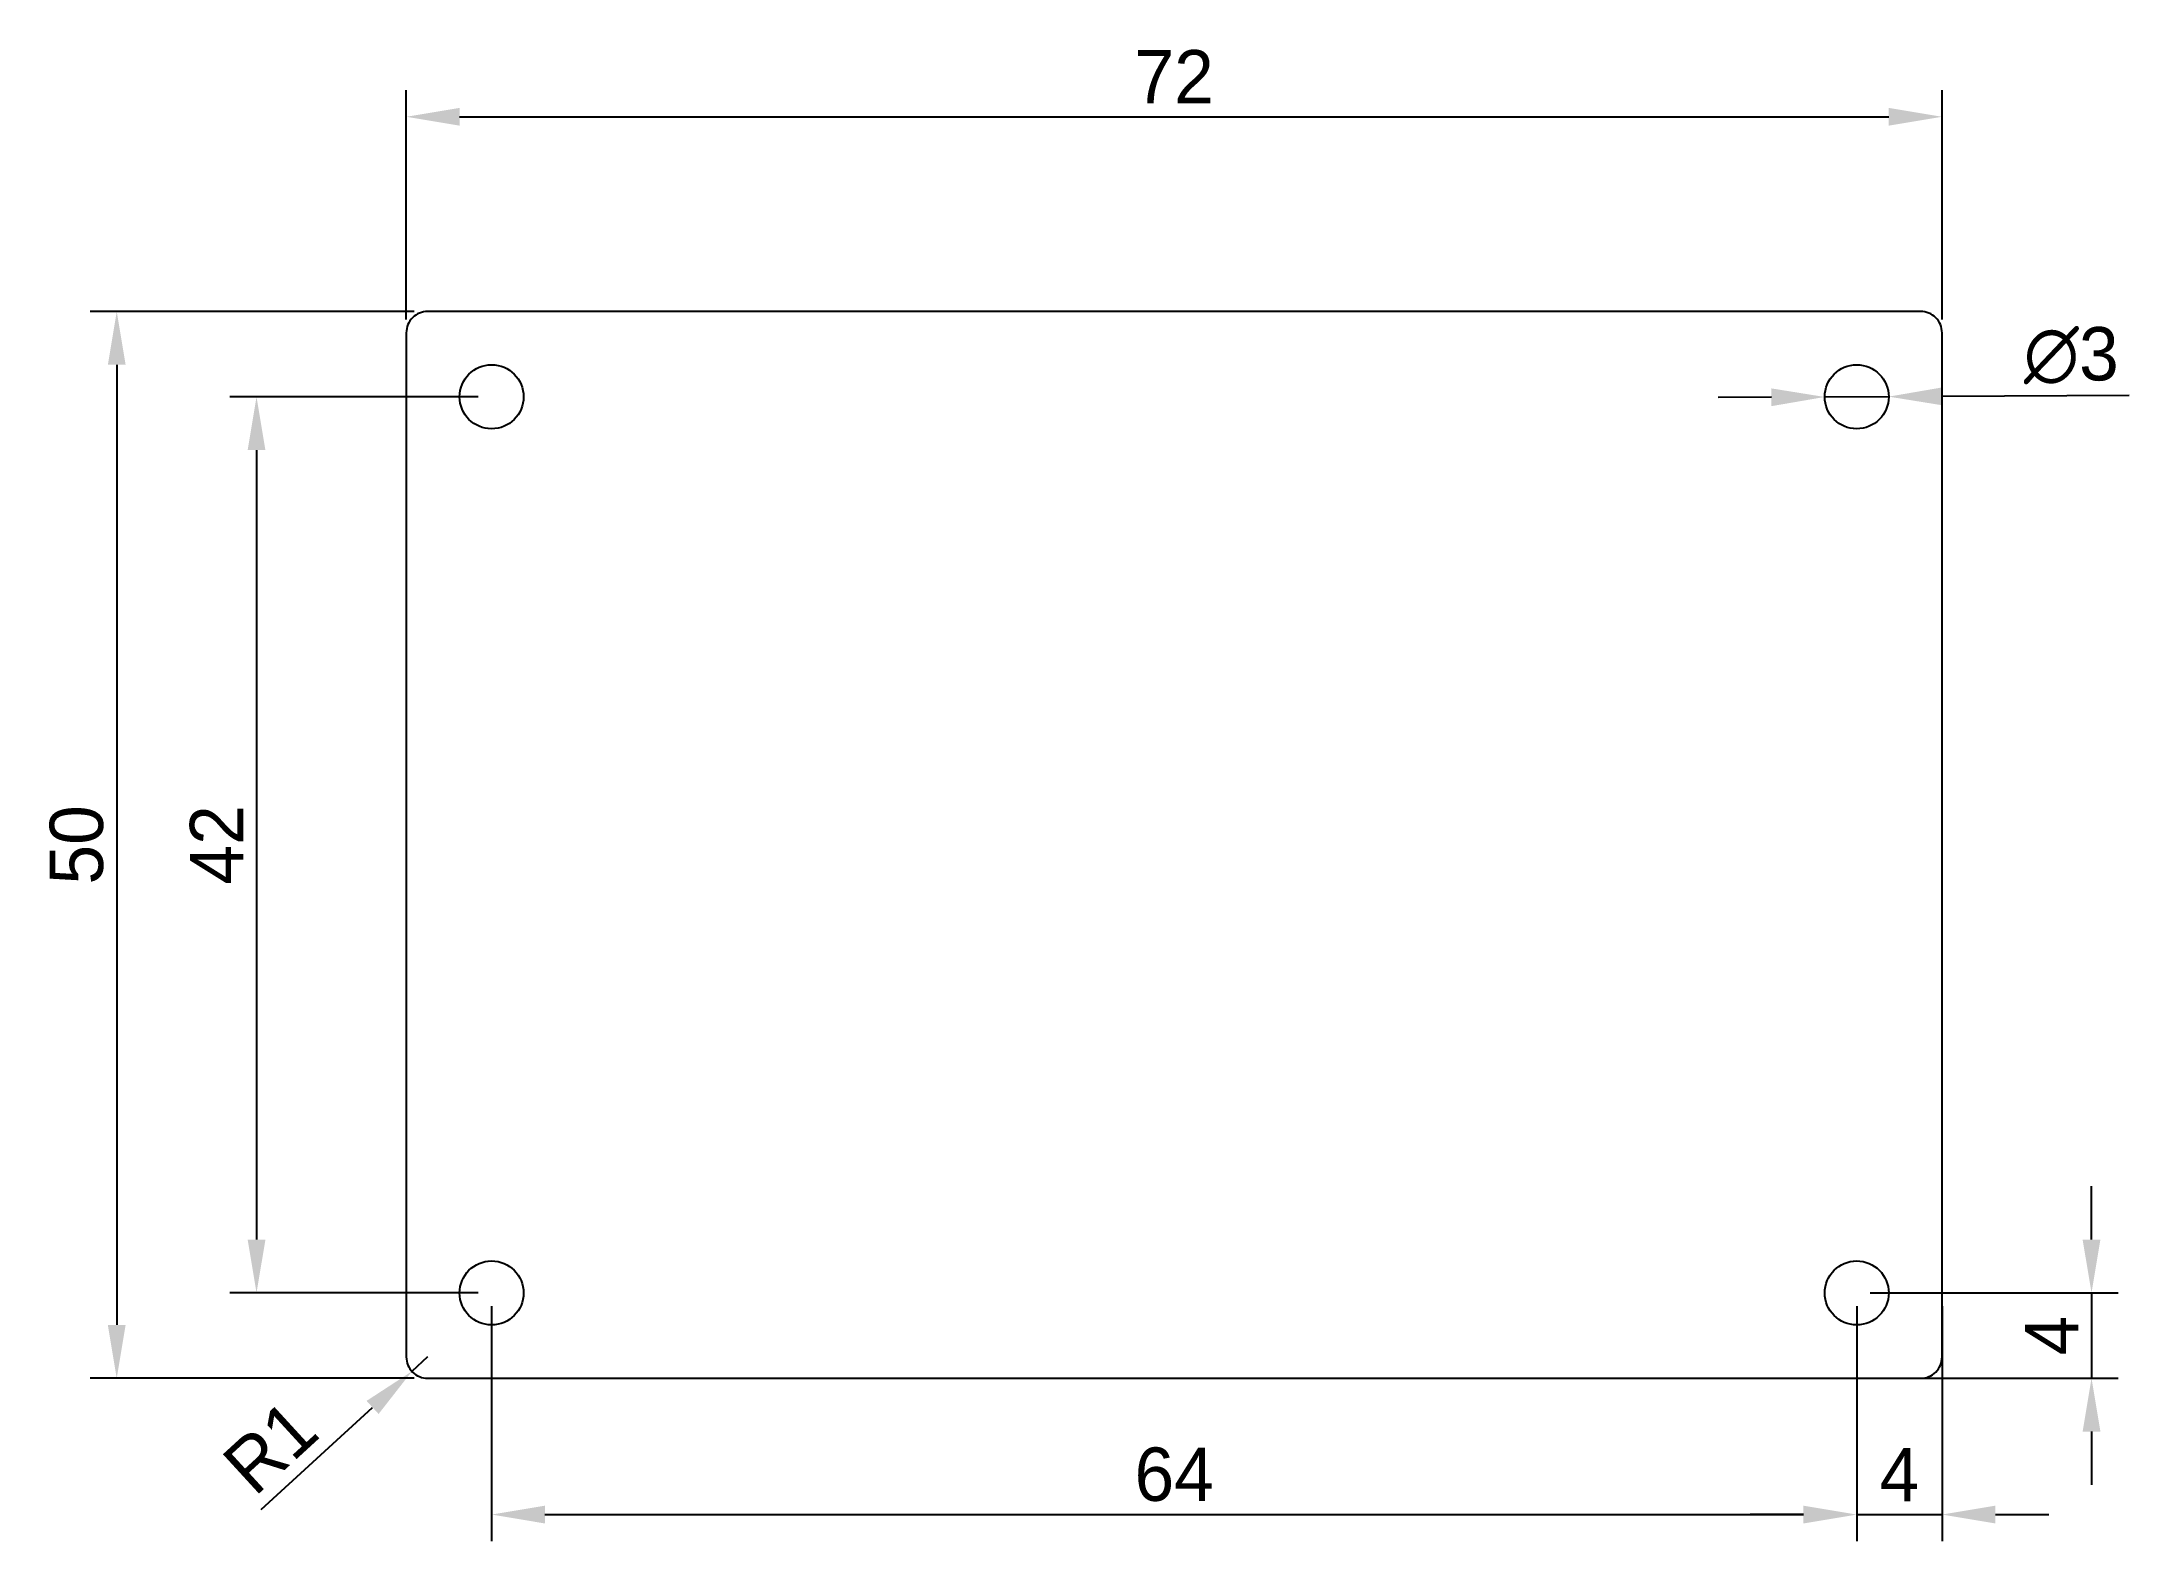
# Model space of a CAD drawing. Header units: millimetres. Extents: x -17.1 to 80.8, y -7.6 to 62.6.
import ezdxf

# ---------------------------------------------------------------- set-up
doc = ezdxf.new("R2010")
doc.units = ezdxf.units.MM
doc.layers.add('标注', color=2, linetype='Continuous')
doc.dimstyles.new('标注', dxfattribs={"dimtxt": 2.5, "dimasz": 2.5, "dimexe": 1.25, "dimexo": 0.625, "dimtad": 1, "dimdsep": 46, "dimtxsty": 'Standard', "dimcen": 2.5, "dimclrd": 2, "dimclre": 2, "dimclrt": 2, "dimadec": 0, "dimazin": 0, "dimtfac": 1, "dimtmove": 0, "dimatfit": 3, "dimfxl": 1, "dimarcsym": 0})

# ---------------------------------------------------------------- blocks, each defined once
blk = doc.blocks.new('*D2')
at = {"layer": 'Defpoints', "color": 0, "transparency": 16777216}
for p in [(72, 59.125), (0, 49), (72, 49)]:
    blk.add_point(p, dxfattribs=at)
at = {"layer": '标注', "color": 2, "lineweight": -2, "transparency": 16777216}
for p, q in [((0, 49.625), (0, 60.375)), ((72, 49.625), (72, 60.375)), ((2.5, 59.125), (69.5, 59.125))]:
    blk.add_line(p, q, dxfattribs=at)
at = {"layer": '标注', "color": 2, "transparency": 16777216}
for points in [[(2.5, 59.541), (2.5, 58.708), (0, 59.125)], [(69.5, 59.541), (69.5, 58.708), (72, 59.125)]]:
    blk.add_solid(points, dxfattribs=at)
at = {"layer": '标注', "color": 2, "transparency": 16777216, "insert": (36, 61), "char_height": 2.5, "attachment_point": 5}
blk.add_mtext('72', dxfattribs=at)
blk = doc.blocks.new('*D3')
at = {"layer": 'Defpoints', "color": 0, "transparency": 16777216}
for p in [(69.5, 46.008), (66.5, 45.992)]:
    blk.add_point(p, dxfattribs=at)
at = {"layer": '标注', "color": 2, "lineweight": -2, "transparency": 16777216}
for p, q in [((66.5, 45.992), (69.5, 46.008)), ((80.778, 46.069), (72, 46.022)), ((64, 45.978), (61.5, 45.965))]:
    blk.add_line(p, q, dxfattribs=at)
at = {"layer": '标注', "color": 2, "transparency": 16777216}
for points in [[(63.998, 46.395), (64.002, 45.562), (66.5, 45.992)], [(71.998, 46.438), (72.002, 45.605), (69.5, 46.008)]]:
    blk.add_solid(points, dxfattribs=at)
at = {"layer": '标注', "color": 2, "transparency": 16777216, "insert": (78.059, 47.929), "char_height": 2.5, "attachment_point": 5, "rotation": 0.3093}
blk.add_mtext('∅3', dxfattribs=at)
blk = doc.blocks.new('*D5')
at = {"layer": 'Defpoints', "color": 0, "transparency": 16777216}
for p in [(1, 1), (0.263, 0.324)]:
    blk.add_point(p, dxfattribs=at)
at = {"layer": '标注', "color": 2, "lineweight": -2, "transparency": 16777216}
for p, q in [((1, 1), (0.263, 0.324)), ((-6.8, -6.154), (-1.579, -1.366))]:
    blk.add_line(p, q, dxfattribs=at)
at = {"layer": '标注', "color": 2, "transparency": 16777216}
blk.add_solid([(-1.861, -1.059), (-1.298, -1.673), (0.263, 0.324)], dxfattribs=at)
at = {"layer": '标注', "color": 2, "transparency": 16777216, "insert": (-6.378, -3.223), "char_height": 2.5, "attachment_point": 5, "rotation": 42.52667}
blk.add_mtext('R1', dxfattribs=at)
blk = doc.blocks.new('*D6')
at = {"layer": 'Defpoints', "color": 0, "transparency": 16777216}
for p in [(68, 4), (68, 0), (79.009, 0)]:
    blk.add_point(p, dxfattribs=at)
at = {"layer": '标注', "color": 2, "lineweight": -2, "transparency": 16777216}
for p, q in [((79.009, 6.5), (79.009, 9)), ((68.625, 4), (80.259, 4)), ((79.009, 4), (79.009, 0)), ((68.625, 0), (80.259, 0)), ((79.009, -2.5), (79.009, -5))]:
    blk.add_line(p, q, dxfattribs=at)
at = {"layer": '标注', "color": 2, "transparency": 16777216}
for points in [[(78.592, 6.5), (79.426, 6.5), (79.009, 4)], [(78.592, -2.5), (79.426, -2.5), (79.009, 0)]]:
    blk.add_solid(points, dxfattribs=at)
at = {"layer": '标注', "color": 2, "transparency": 16777216, "insert": (77.134, 2), "char_height": 2.5, "attachment_point": 5, "rotation": 90}
blk.add_mtext('4', dxfattribs=at)
blk = doc.blocks.new('*D7')
at = {"layer": 'Defpoints', "color": 0, "transparency": 16777216}
for p in [(68, 4), (72, 4), (72, -6.387)]:
    blk.add_point(p, dxfattribs=at)
at = {"layer": '标注', "color": 2, "lineweight": -2, "transparency": 16777216}
for p, q in [((68, 3.375), (68, -7.637)), ((72, 3.375), (72, -7.637)), ((65.5, -6.387), (63, -6.387)), ((68, -6.387), (72, -6.387)), ((74.5, -6.387), (77, -6.387))]:
    blk.add_line(p, q, dxfattribs=at)
at = {"layer": '标注', "color": 2, "transparency": 16777216}
for points in [[(65.5, -5.97), (65.5, -6.804), (68, -6.387)], [(74.5, -5.97), (74.5, -6.804), (72, -6.387)]]:
    blk.add_solid(points, dxfattribs=at)
at = {"layer": '标注', "color": 2, "transparency": 16777216, "insert": (70, -4.512), "char_height": 2.5, "attachment_point": 5}
blk.add_mtext('4', dxfattribs=at)
blk = doc.blocks.new('*D8')
at = {"layer": 'Defpoints', "color": 0, "transparency": 16777216}
for p in [(4, 4), (68.004, 4), (68.004, -6.387)]:
    blk.add_point(p, dxfattribs=at)
at = {"layer": '标注', "color": 2, "lineweight": -2, "transparency": 16777216}
for p, q in [((4, 3.375), (4, -7.637)), ((68.004, 3.375), (68.004, -7.637)), ((6.5, -6.387), (65.504, -6.387))]:
    blk.add_line(p, q, dxfattribs=at)
at = {"layer": '标注', "color": 2, "transparency": 16777216}
for points in [[(6.5, -5.97), (6.5, -6.804), (4, -6.387)], [(65.504, -5.97), (65.504, -6.804), (68.004, -6.387)]]:
    blk.add_solid(points, dxfattribs=at)
at = {"layer": '标注', "color": 2, "transparency": 16777216, "insert": (36.002, -4.512), "char_height": 2.5, "attachment_point": 5}
blk.add_mtext('64', dxfattribs=at)
blk = doc.blocks.new('*D10')
at = {"layer": 'Defpoints', "color": 0, "transparency": 16777216}
for p in [(4, 46), (-7.02, 4), (4, 4)]:
    blk.add_point(p, dxfattribs=at)
at = {"layer": '标注', "color": 2, "lineweight": -2, "transparency": 16777216}
for p, q in [((3.375, 46), (-8.27, 46)), ((-7.02, 43.5), (-7.02, 6.5)), ((3.375, 4), (-8.27, 4))]:
    blk.add_line(p, q, dxfattribs=at)
at = {"layer": '标注', "color": 2, "transparency": 16777216}
for points in [[(-7.436, 43.5), (-6.603, 43.5), (-7.02, 46)], [(-7.436, 6.5), (-6.603, 6.5), (-7.02, 4)]]:
    blk.add_solid(points, dxfattribs=at)
at = {"layer": '标注', "color": 2, "transparency": 16777216, "insert": (-8.895, 25), "char_height": 2.5, "attachment_point": 5, "rotation": 90}
blk.add_mtext('42', dxfattribs=at)
blk = doc.blocks.new('*D11')
at = {"layer": 'Defpoints', "color": 0, "transparency": 16777216}
for p in [(1, 50), (-13.574, 0), (1, 0)]:
    blk.add_point(p, dxfattribs=at)
at = {"layer": '标注', "color": 2, "lineweight": -2, "transparency": 16777216}
for p, q in [((0.375, 50), (-14.824, 50)), ((-13.574, 47.5), (-13.574, 2.5)), ((0.375, 0), (-14.824, 0))]:
    blk.add_line(p, q, dxfattribs=at)
at = {"layer": '标注', "color": 2, "transparency": 16777216}
for points in [[(-13.991, 47.5), (-13.158, 47.5), (-13.574, 50)], [(-13.991, 2.5), (-13.158, 2.5), (-13.574, 0)]]:
    blk.add_solid(points, dxfattribs=at)
at = {"layer": '标注', "color": 2, "transparency": 16777216, "insert": (-15.449, 25), "char_height": 2.5, "attachment_point": 5, "rotation": 90}
blk.add_mtext('50', dxfattribs=at)

msp = doc.modelspace()

# ---------------------------------------------------------------- linework, layer by layer
msp.add_lwpolyline([(1, 0), (71, 0, 0.414214), (72, 1), (72, 49, 0.414214), (71, 50), (1, 50, 0.414214), (0, 49), (0, 1, 0.414214)], format="xyb", close=True)
for centre in [(4, 46), (68, 46), (4, 4), (68, 4)]:
    msp.add_circle(centre, 1.5)

# ---------------------------------------------------------------- dimensions: what is measured, and where the dimension line sits
at = {"layer": '标注'}
for base, p1, p2, picture, middle in [((72, 59.125), (0, 49), (72, 49), '*D2', (36, 61)), ((68.004, -6.387), (4, 4), (68.004, 4), '*D8', (36.002, -4.512)), ((72, -6.387), (68, 4), (72, 4), '*D7', (70, -4.512))]:
    dim = msp.add_linear_dim(base=base, p1=p1, p2=p2, dimstyle='标注', dxfattribs=at)
    dim.commit()
    dim.dimension.update_dxf_attribs({"geometry": picture, "text_midpoint": middle})
for base, p1, p2, picture, middle in [((-13.574, 0), (1, 50), (1, 0), '*D11', (-15.449, 25)), ((-7.02, 4), (4, 46), (4, 4), '*D10', (-8.895, 25)), ((79.009, 0), (68, 4), (68, 0), '*D6', (77.134, 2))]:
    dim = msp.add_linear_dim(base=base, p1=p1, p2=p2, angle=90, dimstyle='标注', dxfattribs=at)
    dim.commit()
    dim.dimension.update_dxf_attribs({"geometry": picture, "text_midpoint": middle})
dim = msp.add_diameter_dim_2p(p1=(66.5, 45.992), p2=(69.5, 46.008), dimstyle='标注', dxfattribs=at)
dim.commit()
dim.dimension.update_dxf_attribs({"geometry": '*D3', "text_midpoint": (78.07, 46.054), "dimtype": 163})
dim = msp.add_radius_dim(center=(1, 1), mpoint=(0.263, 0.324), dimstyle='标注', dxfattribs=at)
dim.commit()
dim.dimension.update_dxf_attribs({"geometry": '*D5', "text_midpoint": (-6.378, -3.223)})

doc.saveas('drawing.dxf')
